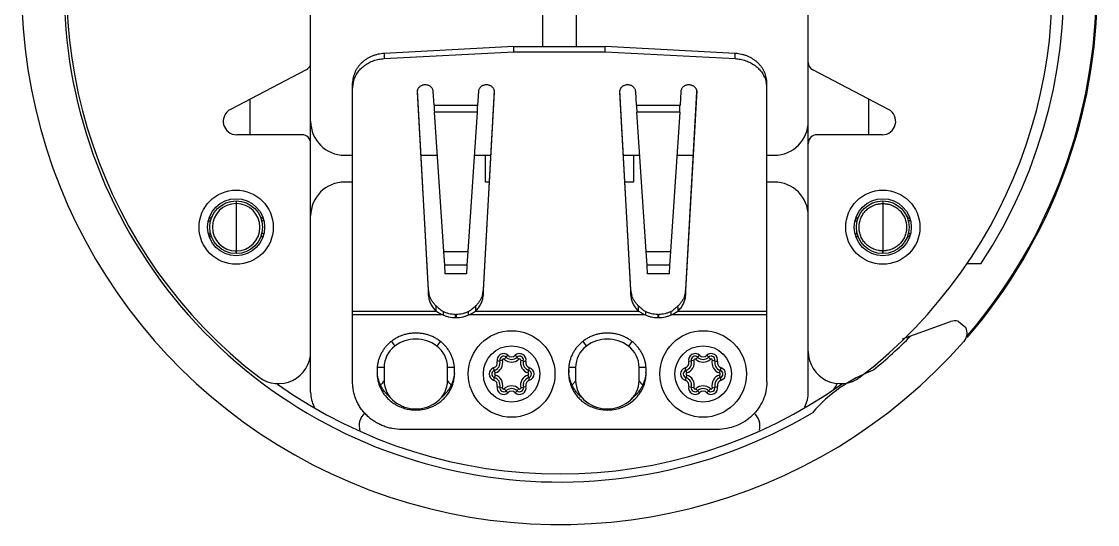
# Model space of a CAD drawing. Header units: inches. Extents: x 0 to 22, y 0 to 17.
# Drawn here: x 14.372 to 16.372, y 4.814 to 5.75 of the extents above; entities that cross this region are included whole.
import ezdxf

# ---------------------------------------------------------------- set-up
doc = ezdxf.new("R2010")
doc.units = ezdxf.units.IN
doc.header["$LTSCALE"] = 1.21
doc.header["$MEASUREMENT"] = 0
doc.layers.get('0').update_dxf_attribs({"linetype": 'CONTINUOUS'})

msp = doc.modelspace()

# ---------------------------------------------------------------- linework, layer by layer
at = {"color": 7}
for p, q in [((14.9091, 5.0606), (14.9091, 5.8762)), ((15.8341, 5.0606), (15.8341, 5.8762)), ((15.3404, 5.7031), (15.3404, 5.783)), ((15.4029, 5.783), (15.4029, 5.7031)), ((15.2866, 5.7031), (15.0459, 5.6904)), ((15.2866, 5.7031), (15.4567, 5.7031)), ((15.2866, 5.6936), (15.2866, 5.7031)), ((15.6984, 5.6904), (15.4567, 5.7031)), ((15.4567, 5.6936), (15.4567, 5.7031)), ((15.0459, 5.6809), (15.2866, 5.6936)), ((15.2866, 5.6936), (15.4567, 5.6936)), ((15.4567, 5.6936), (15.6984, 5.6809)), ((14.9006, 5.6597), (14.7601, 5.5864)), ((15.9832, 5.5864), (15.8427, 5.6597)), ((14.9871, 5.0785), (14.9871, 5.6355)), ((15.1281, 5.2495), (15.1074, 5.6215)), ((15.2505, 5.6215), (15.2299, 5.2495)), ((15.5043, 5.2495), (15.4836, 5.6215)), ((15.6268, 5.6215), (15.6061, 5.2495)), ((15.7571, 5.0794), (15.7571, 5.6355)), ((14.7966, 5.5392), (14.7966, 5.6055)), ((15.107, 5.6188), (15.1071, 5.6182)), ((15.1071, 5.6182), (15.1281, 5.24)), ((15.1384, 5.5942), (15.137, 5.6195)), ((15.2209, 5.6195), (15.2195, 5.5942)), ((15.2299, 5.24), (15.2509, 5.6182)), ((15.2509, 5.6182), (15.2509, 5.6188)), ((15.4833, 5.6188), (15.4833, 5.6182)), ((15.4833, 5.6182), (15.5043, 5.24)), ((15.5147, 5.5942), (15.5133, 5.6195)), ((15.5972, 5.6195), (15.5958, 5.5942)), ((15.6061, 5.24), (15.6271, 5.6182)), ((15.6271, 5.6182), (15.6271, 5.6188)), ((15.9466, 5.5392), (15.9466, 5.6055)), ((15.1565, 5.3218), (15.1391, 5.5815)), ((15.2189, 5.5815), (15.2014, 5.3218)), ((15.5328, 5.3218), (15.5153, 5.5815)), ((15.5951, 5.5815), (15.5777, 5.3218)), ((14.8931, 5.5392), (14.7716, 5.5392)), ((15.9716, 5.5392), (15.8501, 5.5392)), ((14.9721, 5.5012), (14.9871, 5.5012)), ((15.1141, 5.5012), (15.1445, 5.5012)), ((15.2135, 5.5012), (15.2438, 5.5012)), ((15.2341, 5.4512), (15.2341, 5.5012)), ((15.4903, 5.5012), (15.5207, 5.5012)), ((15.5091, 5.5012), (15.5091, 5.4512)), ((15.5897, 5.5012), (15.6201, 5.5012)), ((15.7571, 5.5012), (15.7711, 5.5012)), ((14.9871, 5.4512), (14.9721, 5.4512)), ((15.2411, 5.4512), (15.2341, 5.4512)), ((15.5091, 5.4512), (15.4931, 5.4512)), ((15.7711, 5.4512), (15.7571, 5.4512)), ((14.7706, 5.4162), (14.7706, 5.3182)), ((15.9726, 5.4162), (15.9726, 5.3182)), ((15.1582, 5.2967), (15.1565, 5.3218)), ((15.2014, 5.3218), (15.1997, 5.2967)), ((15.5344, 5.2967), (15.5328, 5.3218)), ((15.5777, 5.3218), (15.576, 5.2967)), ((15.159, 5.2808), (15.1582, 5.2967)), ((15.199, 5.2808), (15.159, 5.2808)), ((15.1997, 5.2967), (15.199, 5.2808)), ((15.5352, 5.2808), (15.5344, 5.2967)), ((15.5752, 5.2808), (15.5352, 5.2808)), ((15.576, 5.2967), (15.5752, 5.2808)), ((16.155, 5.2992), (16.1282, 5.2992)), ((15.1424, 5.2113), (15.1424, 5.2208)), ((15.2156, 5.2208), (15.2156, 5.2113)), ((15.5186, 5.2113), (15.5186, 5.2208)), ((15.5918, 5.2208), (15.5918, 5.2113)), ((15.1551, 5.2102), (15.1551, 5.2043)), ((15.178, 5.2049), (15.1799, 5.2049)), ((15.2028, 5.2043), (15.2028, 5.2102)), ((15.5314, 5.2102), (15.5314, 5.2043)), ((15.5543, 5.2049), (15.5562, 5.2049)), ((15.5791, 5.2043), (15.5791, 5.2102)), ((15.178, 5.199), (15.1799, 5.199)), ((15.5543, 5.199), (15.5562, 5.199)), ((16.0092, 5.1593), (16.0984, 5.1917)), ((16.1131, 5.1921), (16.1267, 5.1807)), ((15.0326, 5.1018), (15.0326, 5.0959)), ((15.0456, 5.1062), (15.0456, 5.0822)), ((15.1636, 5.0822), (15.1636, 5.1062)), ((15.1766, 5.0959), (15.1766, 5.1018)), ((15.3886, 5.1018), (15.3886, 5.0959)), ((15.4016, 5.1062), (15.4016, 5.0822)), ((15.5196, 5.0822), (15.5196, 5.1062)), ((15.5326, 5.0959), (15.5326, 5.1018)), ((15.6646, 4.9911), (15.0787, 4.9911))]:
    msp.add_line(p, q, dxfattribs=at)
at = {"color": 8}
for p, q in [((15.0459, 5.6904), (15.0459, 5.6809)), ((15.6984, 5.6809), (15.6984, 5.6904)), ((15.1384, 5.5942), (15.2195, 5.5942)), ((15.2189, 5.5815), (15.1391, 5.5815)), ((15.5147, 5.5942), (15.5958, 5.5942)), ((15.5951, 5.5815), (15.5153, 5.5815)), ((14.7706, 5.4112), (14.7704, 5.4112)), ((14.7709, 5.4112), (14.7706, 5.4112)), ((15.9726, 5.4112), (15.9724, 5.4112)), ((15.9729, 5.4112), (15.9726, 5.4112)), ((14.7214, 5.3842), (14.72, 5.3821)), ((14.8213, 5.3821), (14.8199, 5.3842)), ((15.9234, 5.3842), (15.922, 5.3821)), ((16.0233, 5.3821), (16.0219, 5.3842)), ((14.72, 5.3523), (14.7214, 5.3502)), ((14.8199, 5.3502), (14.8213, 5.3523)), ((15.922, 5.3523), (15.9234, 5.3502)), ((16.0219, 5.3502), (16.0233, 5.3523)), ((14.7704, 5.3232), (14.7706, 5.3232)), ((14.7706, 5.3232), (14.7709, 5.3232)), ((15.1565, 5.3218), (15.2014, 5.3218)), ((15.5328, 5.3218), (15.5777, 5.3218)), ((15.9724, 5.3232), (15.9726, 5.3232)), ((15.9726, 5.3232), (15.9729, 5.3232)), ((15.1997, 5.2967), (15.1582, 5.2967)), ((15.576, 5.2967), (15.5344, 5.2967)), ((15.1281, 5.24), (15.1281, 5.2495)), ((15.2299, 5.2495), (15.2299, 5.24)), ((15.5043, 5.24), (15.5043, 5.2495)), ((15.6061, 5.2495), (15.6061, 5.24)), ((14.9871, 5.2113), (15.1424, 5.2113)), ((15.1551, 5.2043), (14.9871, 5.2043)), ((15.178, 5.2049), (15.178, 5.199)), ((15.1799, 5.199), (15.1799, 5.2049)), ((15.5314, 5.2043), (15.2028, 5.2043)), ((15.2156, 5.2113), (15.5186, 5.2113)), ((15.5543, 5.2049), (15.5543, 5.199)), ((15.5562, 5.199), (15.5562, 5.2049)), ((15.7571, 5.2043), (15.5791, 5.2043)), ((15.5918, 5.2113), (15.7571, 5.2113)), ((15.0593, 5.1547), (15.0656, 5.1462)), ((15.15, 5.1547), (15.1436, 5.1462)), ((15.4153, 5.1547), (15.4216, 5.1462)), ((15.506, 5.1547), (15.4996, 5.1462)), ((15.269, 5.1217), (15.2758, 5.129)), ((15.2963, 5.1217), (15.2895, 5.129)), ((15.625, 5.1217), (15.6318, 5.129)), ((15.6523, 5.1217), (15.6455, 5.129)), ((15.0456, 5.1062), (15.0326, 5.1062)), ((15.1766, 5.1062), (15.1636, 5.1062)), ((15.2522, 5.0961), (15.2492, 5.1057)), ((15.2657, 5.1198), (15.256, 5.1175)), ((15.2996, 5.1198), (15.3093, 5.1175)), ((15.3131, 5.0961), (15.3161, 5.1057)), ((15.4016, 5.1062), (15.3886, 5.1062)), ((15.5326, 5.1062), (15.5196, 5.1062)), ((15.6082, 5.0961), (15.6052, 5.1057)), ((15.6217, 5.1198), (15.612, 5.1175)), ((15.6556, 5.1198), (15.6653, 5.1175)), ((15.6691, 5.0961), (15.6721, 5.1057)), ((15.2522, 5.0923), (15.2492, 5.0828)), ((15.3161, 5.0828), (15.3131, 5.0923)), ((15.6082, 5.0923), (15.6052, 5.0828)), ((15.6721, 5.0828), (15.6691, 5.0923)), ((15.256, 5.0709), (15.2657, 5.0687)), ((15.269, 5.0668), (15.2758, 5.0594)), ((15.2895, 5.0594), (15.2963, 5.0668)), ((15.2996, 5.0687), (15.3093, 5.0709)), ((15.612, 5.0709), (15.6217, 5.0687)), ((15.625, 5.0668), (15.6318, 5.0594)), ((15.6455, 5.0594), (15.6523, 5.0668)), ((15.6556, 5.0687), (15.6653, 5.0709))]:
    msp.add_line(p, q, dxfattribs=at)
at = {"color": 7}
for points in [[(14.7259, 5.3872), (14.7254, 5.3862), (14.7245, 5.3854), (14.7235, 5.3847), (14.7222, 5.3843), (14.7214, 5.3842)], [(14.8199, 5.3842), (14.8193, 5.3843), (14.8182, 5.3845), (14.8172, 5.385), (14.8164, 5.3857), (14.8158, 5.3864), (14.8154, 5.3872)], [(15.9279, 5.3872), (15.9274, 5.3863), (15.9266, 5.3854), (15.9255, 5.3847), (15.9242, 5.3843), (15.9234, 5.3842)], [(16.0219, 5.3842), (16.0209, 5.3843), (16.0194, 5.3849), (16.0182, 5.386), (16.0174, 5.3872)], [(14.7214, 5.3502), (14.722, 5.3502), (14.7231, 5.3499), (14.7241, 5.3494), (14.7249, 5.3488), (14.7255, 5.348), (14.7259, 5.3473)], [(14.8154, 5.3473), (14.8159, 5.3482), (14.8168, 5.3491), (14.8178, 5.3497), (14.8191, 5.3501), (14.8199, 5.3502)], [(15.9234, 5.3502), (15.9243, 5.3501), (15.9259, 5.3495), (15.9271, 5.3485), (15.9279, 5.3473)], [(16.0174, 5.3473), (16.0179, 5.3482), (16.0187, 5.349), (16.0198, 5.3497), (16.0211, 5.3501), (16.0219, 5.3502)]]:
    msp.add_lwpolyline(points, dxfattribs=at)
for centre, radius in [((14.7706, 5.3672), 0.069), ((14.7706, 5.3672), 0.053), ((15.9726, 5.3672), 0.069), ((15.9726, 5.3672), 0.053), ((14.7706, 5.3672), 0.049), ((15.9726, 5.3672), 0.049), ((15.2826, 5.0942), 0.0805), ((15.6386, 5.0942), 0.0805)]:
    msp.add_circle(centre, radius, dxfattribs=at)
at = {"color": 8}
for centre in [(15.2826, 5.0942), (15.6386, 5.0942)]:
    msp.add_circle(centre, 0.0525, dxfattribs=at)
at = {"color": 7}
for centre, radius, start, end in [((15.3716, 5.8142), 1, 41.2448, 318.7552), ((15.3716, 5.8142), 0.921, 59.3128, 300.6872), ((15.3716, 5.8142), 0.916, 97.6991, 232.3818), ((15.3716, 5.8142), 0.916, 307.6182, 82.3009), ((15.3716, 5.8142), 0.9375, 326.6787, 42.7802), ((15.3716, 5.8142), 1, 319.2805, 360), ((15.3716, 5.8142), 0.998, 319.5225, 360), ((14.8931, 5.6739), 0.016, 297.5718, 360), ((15.8501, 5.6739), 0.016, 180, 242.4282), ((15.0358, 5.626), 0.0487, 168.8533, 179.9765), ((15.0363, 5.6259), 0.0491, 165.9533, 168.8703), ((15.708, 5.6259), 0.0491, 11.13, 14.0463), ((15.7085, 5.626), 0.0487, 0.0235, 11.1467), ((14.7716, 5.5642), 0.025, 117.5718, 270), ((16.4328, 5.6517), 1.2957, 182.5416, 183.1037), ((13.7961, 5.658), 1.4249, 356.9218, 357.4329), ((16.8091, 5.6517), 1.2957, 182.5416, 183.1037), ((14.1723, 5.658), 1.4249, 356.9218, 357.4329), ((15.9716, 5.5642), 0.025, 270, 62.4282), ((14.9721, 5.5642), 0.063, 180, 270), ((15.7711, 5.5642), 0.063, 270, 360), ((14.8931, 5.5232), 0.016, 0, 90), ((15.8501, 5.5232), 0.016, 90, 180), ((14.9721, 5.3882), 0.063, 90, 180), ((15.7711, 5.3882), 0.063, 0, 90), ((14.7704, 5.3672), 0.044, 90.0068, 269.9939), ((14.7709, 5.3672), 0.044, 270.0061, 89.9939), ((14.7216, 5.3672), 0.017, 90.8238, 93.8997), ((14.8196, 5.3672), 0.017, 86.1002, 89.1762), ((15.9236, 5.3672), 0.017, 90.8238, 93.8998), ((16.0216, 5.3672), 0.017, 86.1003, 89.1762), ((14.7216, 5.3672), 0.017, 266.1002, 269.1762), ((14.8196, 5.3672), 0.017, 270.8238, 273.8997), ((15.9236, 5.3672), 0.017, 266.1003, 269.1762), ((16.0216, 5.3672), 0.017, 270.8238, 273.8998), ((15.1672, 5.2517), 0.0392, 183.2134, 196.4521), ((15.1907, 5.2517), 0.0392, 343.5479, 356.7866), ((15.5434, 5.2517), 0.0392, 183.2134, 196.4521), ((15.567, 5.2517), 0.0392, 343.5479, 356.7866), ((15.181, 5.2587), 0.0587, 291.871, 306.1394), ((15.5572, 5.2587), 0.0587, 291.871, 306.1394), ((16.1063, 5.1701), 0.023, 72.6636, 110), ((16.1063, 5.1701), 0.023, 318.7552, 27.3364), ((15.3716, 5.8142), 0.921, 309.3128, 315.1746), ((15.0956, 5.1062), 0.05, 126.8699, 180), ((15.1046, 5.0942), 0.065, 53.1301, 126.8699), ((15.1136, 5.1062), 0.05, 0, 53.1301), ((15.4516, 5.1062), 0.05, 126.8699, 180), ((15.4606, 5.0942), 0.065, 53.1301, 126.8699), ((15.4696, 5.1062), 0.05, 0, 53.1301), ((14.8491, 5.1362), 0.06, 232.3818, 360), ((15.2676, 5.1202), 0.007, 47.0141, 193.1366), ((15.2826, 5.1363), 0.015, 227.0141, 312.9859), ((15.2976, 5.1202), 0.007, 346.8634, 132.9859), ((15.6236, 5.1202), 0.007, 47.0141, 193.1366), ((15.6386, 5.1363), 0.015, 227.0141, 312.9859), ((15.6536, 5.1202), 0.007, 346.8634, 132.9859), ((15.8941, 5.1362), 0.06, 180, 307.6182), ((15.0978, 5.1016), 0.0651, 179.7924, 180), ((15.0983, 5.1019), 0.0656, 180.2148, 185.1882), ((15.1111, 5.1019), 0.0655, 354.8071, 359.7897), ((15.1115, 5.1016), 0.0651, 0, 0.2076), ((15.2528, 5.0942), 0.007, 107.3414, 252.6586), ((15.2462, 5.1152), 0.015, 287.3414, 13.1366), ((15.3191, 5.1152), 0.015, 166.8634, 252.6586), ((15.3125, 5.0942), 0.007, 287.3414, 72.6586), ((15.4538, 5.1016), 0.0651, 179.7924, 180), ((15.4543, 5.1019), 0.0656, 180.2148, 185.1882), ((15.4671, 5.1019), 0.0655, 354.8071, 359.7897), ((15.4675, 5.1016), 0.0651, 0, 0.2076), ((15.6088, 5.0942), 0.007, 107.3414, 252.6586), ((15.6022, 5.1152), 0.015, 287.3414, 13.1366), ((15.6751, 5.1152), 0.015, 166.8634, 252.6586), ((15.6685, 5.0942), 0.007, 287.3414, 72.6586), ((16.0599, 4.8312), 0.29, 111.1826, 138.8174), ((15.0956, 5.0822), 0.05, 180, 233.1301), ((15.1136, 5.0822), 0.05, 306.8699, 360), ((15.2462, 5.0732), 0.015, 346.8634, 72.6586), ((15.3191, 5.0732), 0.015, 107.3414, 193.1366), ((15.4516, 5.0822), 0.05, 180, 233.1301), ((15.4696, 5.0822), 0.05, 306.8699, 360), ((15.6022, 5.0732), 0.015, 346.8634, 72.6586), ((15.6751, 5.0732), 0.015, 107.3414, 193.1366), ((15.3716, 5.8142), 0.906, 234.6626, 305.49), ((14.9721, 5.0606), 0.063, 180, 206.3869), ((15.2676, 5.0682), 0.007, 166.8634, 312.9859), ((15.2826, 5.0521), 0.015, 47.0141, 132.9859), ((15.2976, 5.0682), 0.007, 227.0141, 13.1366), ((15.6236, 5.0682), 0.007, 166.8634, 312.9859), ((15.6386, 5.0521), 0.015, 47.0141, 132.9859), ((15.6536, 5.0682), 0.007, 227.0141, 13.1366), ((15.7711, 5.0606), 0.063, 333.8657, 360), ((15.5466, 5.2842), 0.4, 326.8217, 328.7623), ((15.1046, 5.0942), 0.065, 233.1301, 306.8699), ((15.4606, 5.0942), 0.065, 233.1301, 306.8699), ((15.0303, 4.998), 0.0312, 131.0537, 198.9869), ((15.1036, 5.0999), 0.0725, 236.5453, 241.1343), ((15.1044, 5.1014), 0.0742, 241.1898, 257.8251), ((15.1046, 5.1024), 0.0752, 257.8076, 270.0007), ((15.1047, 5.1024), 0.0752, 269.9812, 282.2059), ((15.1049, 5.1013), 0.0741, 282.1745, 298.6651), ((15.1056, 5.0999), 0.0726, 298.7075, 303.4449), ((15.4596, 5.0999), 0.0725, 236.5453, 241.1343), ((15.4604, 5.1014), 0.0742, 241.1898, 257.8251), ((15.4606, 5.1024), 0.0752, 257.8076, 270.0007), ((15.4607, 5.1024), 0.0752, 269.9812, 282.2059), ((15.4609, 5.1013), 0.0741, 282.1745, 298.6651), ((15.4616, 5.0999), 0.0726, 298.7075, 303.4449), ((15.713, 4.998), 0.0312, 344.7454, 48.316)]:
    msp.add_arc(centre, radius, start, end, dxfattribs=at)
at = {"color": 8}
for centre, radius, start, end in [((15.2676, 5.1202), 0.012, 47.0141, 193.1366), ((15.2676, 5.1202), 0.002, 47.0141, 193.1366), ((15.2826, 5.1363), 0.02, 227.0141, 312.9859), ((15.2826, 5.1363), 0.01, 227.0141, 312.9859), ((15.2976, 5.1202), 0.012, 346.8634, 132.9859), ((15.2976, 5.1202), 0.002, 346.8634, 132.9859), ((15.6236, 5.1202), 0.012, 47.0141, 193.1366), ((15.6236, 5.1202), 0.002, 47.0141, 193.1366), ((15.6386, 5.1363), 0.02, 227.0141, 312.9859), ((15.6386, 5.1363), 0.01, 227.0141, 312.9859), ((15.6536, 5.1202), 0.012, 346.8634, 132.9859), ((15.6536, 5.1202), 0.002, 346.8634, 132.9859), ((15.2528, 5.0942), 0.012, 107.3414, 252.6586), ((15.2462, 5.1152), 0.01, 287.3414, 13.1366), ((15.2462, 5.1152), 0.02, 287.3414, 13.1366), ((15.3191, 5.1152), 0.02, 166.8634, 252.6586), ((15.3191, 5.1152), 0.01, 166.8634, 252.6586), ((15.3125, 5.0942), 0.012, 287.3414, 72.6586), ((15.6088, 5.0942), 0.012, 107.3414, 252.6586), ((15.6022, 5.1152), 0.01, 287.3414, 13.1366), ((15.6022, 5.1152), 0.02, 287.3414, 13.1366), ((15.6751, 5.1152), 0.02, 166.8634, 252.6586), ((15.6751, 5.1152), 0.01, 166.8634, 252.6586), ((15.6685, 5.0942), 0.012, 287.3414, 72.6586), ((15.2462, 5.0732), 0.01, 346.8634, 72.6586), ((15.2528, 5.0942), 0.002, 107.3414, 252.6586), ((15.2462, 5.0732), 0.02, 346.8634, 72.6586), ((15.3191, 5.0732), 0.02, 107.3414, 193.1366), ((15.3191, 5.0732), 0.01, 107.3414, 193.1366), ((15.3125, 5.0942), 0.002, 287.3414, 72.6586), ((15.6022, 5.0732), 0.01, 346.8634, 72.6586), ((15.6088, 5.0942), 0.002, 107.3414, 252.6586), ((15.6022, 5.0732), 0.02, 346.8634, 72.6586), ((15.6751, 5.0732), 0.02, 107.3414, 193.1366), ((15.6751, 5.0732), 0.01, 107.3414, 193.1366), ((15.6685, 5.0942), 0.002, 287.3414, 72.6586), ((15.2676, 5.0682), 0.012, 166.8634, 312.9859), ((15.2676, 5.0682), 0.002, 166.8634, 312.9859), ((15.2826, 5.0521), 0.02, 47.0141, 132.9859), ((15.2826, 5.0521), 0.01, 47.0141, 132.9859), ((15.2976, 5.0682), 0.012, 227.0141, 13.1366), ((15.2976, 5.0682), 0.002, 227.0141, 13.1366), ((15.6236, 5.0682), 0.012, 166.8634, 312.9859), ((15.6236, 5.0682), 0.002, 166.8634, 312.9859), ((15.6386, 5.0521), 0.02, 47.0141, 132.9859), ((15.6386, 5.0521), 0.01, 47.0141, 132.9859), ((15.6536, 5.0682), 0.012, 227.0141, 13.1366), ((15.6536, 5.0682), 0.002, 227.0141, 13.1366)]:
    msp.add_arc(centre, radius, start, end, dxfattribs=at)
at = {"color": 7}
for points, knots in [([(15.0459, 5.6904), (15.0439, 5.6903), (15.04, 5.69), (15.0343, 5.6889), (15.0286, 5.6874), (15.0231, 5.6854), (15.0179, 5.683), (15.013, 5.6802), (15.0084, 5.6769), (15.0041, 5.6733), (15.0003, 5.6694), (14.9969, 5.6651), (14.9939, 5.6606), (14.9915, 5.6559), (14.9896, 5.6509), (14.9882, 5.6459), (14.9873, 5.6407), (14.9871, 5.6373), (14.9871, 5.6355)], [0, 0, 0, 0, 0.066452, 0.132775, 0.198744, 0.264228, 0.329153, 0.393449, 0.457047, 0.519903, 0.582006, 0.64337, 0.704033, 0.764055, 0.82354, 0.882624, 0.941426, 1, 1, 1, 1]), ([(14.9886, 5.6379), (14.989, 5.6393), (14.9898, 5.6422), (14.9915, 5.6464), (14.9936, 5.6505), (14.996, 5.6544), (14.9988, 5.6581), (15.0029, 5.6628), (15.0077, 5.667), (15.013, 5.6707), (15.0172, 5.6731), (15.0216, 5.6753), (15.0263, 5.6771), (15.031, 5.6786), (15.0359, 5.6797), (15.0409, 5.6805), (15.0442, 5.6808), (15.0459, 5.6809)], [0, 0, 0, 0, 0.058574, 0.117507, 0.176897, 0.236822, 0.29733, 0.358453, 0.482506, 0.545528, 0.609142, 0.673297, 0.737943, 0.803029, 0.868492, 0.934206, 1, 1, 1, 1]), ([(15.7571, 5.6355), (15.7571, 5.6372), (15.757, 5.6407), (15.7561, 5.6458), (15.7547, 5.6509), (15.7528, 5.6558), (15.7504, 5.6606), (15.7474, 5.6651), (15.744, 5.6693), (15.7402, 5.6733), (15.7359, 5.6769), (15.7313, 5.6801), (15.7264, 5.683), (15.7212, 5.6854), (15.7157, 5.6874), (15.71, 5.6889), (15.7043, 5.6899), (15.7004, 5.6903), (15.6984, 5.6904)], [0, 0, 0, 0, 0.058574, 0.117376, 0.17646, 0.235945, 0.295967, 0.35663, 0.417994, 0.480097, 0.542953, 0.606551, 0.670847, 0.735772, 0.801256, 0.867225, 0.933548, 1, 1, 1, 1]), ([(15.6984, 5.6809), (15.7001, 5.6808), (15.7034, 5.6805), (15.7084, 5.6797), (15.7133, 5.6785), (15.718, 5.677), (15.7226, 5.6752), (15.7271, 5.6731), (15.7313, 5.6706), (15.7366, 5.667), (15.7413, 5.6627), (15.7455, 5.658), (15.7483, 5.6543), (15.7507, 5.6504), (15.7528, 5.6463), (15.7545, 5.6421), (15.7553, 5.6393), (15.7557, 5.6378)], [0, 0, 0, 0, 0.065794, 0.131508, 0.196971, 0.262057, 0.326703, 0.390858, 0.454472, 0.517494, 0.641547, 0.70267, 0.763178, 0.823103, 0.882493, 0.941426, 1, 1, 1, 1]), ([(15.1091, 5.6255), (15.1087, 5.625), (15.1082, 5.624), (15.1075, 5.6223), (15.1071, 5.6206), (15.107, 5.6194), (15.107, 5.6188)], [0, 0, 0, 0, 0.253825, 0.504472, 0.752977, 1, 1, 1, 1]), ([(15.137, 5.6195), (15.137, 5.6202), (15.1368, 5.6216), (15.1361, 5.6236), (15.135, 5.6256), (15.1339, 5.627), (15.1328, 5.628), (15.1316, 5.629), (15.13, 5.6301), (15.1279, 5.6311), (15.1256, 5.6317), (15.1232, 5.6321), (15.1208, 5.6321), (15.1184, 5.6317), (15.1162, 5.631), (15.114, 5.6301), (15.1121, 5.6288), (15.1104, 5.6273), (15.1095, 5.6261), (15.1091, 5.6255)], [0, 0, 0, 0, 0.057838, 0.116323, 0.175641, 0.236071, 0.266783, 0.297811, 0.360733, 0.424754, 0.48964, 0.555073, 0.620693, 0.686118, 0.750993, 0.814998, 0.877904, 0.939576, 1, 1, 1, 1]), ([(15.2489, 5.6254), (15.2485, 5.6261), (15.2476, 5.6272), (15.2459, 5.6288), (15.244, 5.63), (15.2418, 5.631), (15.2395, 5.6317), (15.2372, 5.632), (15.2347, 5.6321), (15.2324, 5.6317), (15.2301, 5.6311), (15.2279, 5.6301), (15.2263, 5.629), (15.2251, 5.6281), (15.2241, 5.627), (15.2229, 5.6256), (15.2219, 5.6236), (15.2212, 5.6216), (15.221, 5.6202), (15.2209, 5.6195)], [0, 0, 0, 0, 0.060394, 0.122036, 0.184917, 0.248905, 0.313771, 0.379194, 0.444817, 0.510259, 0.575157, 0.639194, 0.702133, 0.73317, 0.76389, 0.824335, 0.883664, 0.942158, 1, 1, 1, 1]), ([(15.2509, 5.6188), (15.2509, 5.6194), (15.2508, 5.6206), (15.2504, 5.6223), (15.2498, 5.6239), (15.2492, 5.6249), (15.2489, 5.6254)], [0, 0, 0, 0, 0.247071, 0.495601, 0.746234, 1, 1, 1, 1]), ([(15.4853, 5.6255), (15.485, 5.625), (15.4844, 5.624), (15.4838, 5.6223), (15.4834, 5.6206), (15.4833, 5.6194), (15.4833, 5.6188)], [0, 0, 0, 0, 0.253825, 0.504472, 0.752977, 1, 1, 1, 1]), ([(15.5133, 5.6195), (15.5132, 5.6202), (15.513, 5.6216), (15.5123, 5.6236), (15.5113, 5.6256), (15.5101, 5.627), (15.5091, 5.628), (15.5079, 5.629), (15.5063, 5.6301), (15.5041, 5.6311), (15.5018, 5.6317), (15.4995, 5.6321), (15.4971, 5.6321), (15.4947, 5.6317), (15.4924, 5.631), (15.4903, 5.6301), (15.4883, 5.6288), (15.4867, 5.6273), (15.4857, 5.6261), (15.4853, 5.6255)], [0, 0, 0, 0, 0.057838, 0.116323, 0.175641, 0.236071, 0.266783, 0.297811, 0.360733, 0.424754, 0.48964, 0.555073, 0.620693, 0.686118, 0.750993, 0.814998, 0.877904, 0.939576, 1, 1, 1, 1]), ([(15.6251, 5.6254), (15.6247, 5.6261), (15.6238, 5.6272), (15.6221, 5.6288), (15.6202, 5.63), (15.6181, 5.631), (15.6158, 5.6317), (15.6134, 5.632), (15.611, 5.6321), (15.6086, 5.6317), (15.6063, 5.6311), (15.6042, 5.6301), (15.6026, 5.629), (15.6014, 5.6281), (15.6003, 5.627), (15.5992, 5.6256), (15.5981, 5.6236), (15.5974, 5.6216), (15.5972, 5.6202), (15.5972, 5.6195)], [0, 0, 0, 0, 0.060394, 0.122036, 0.184917, 0.248905, 0.313771, 0.379194, 0.444817, 0.510259, 0.575157, 0.639194, 0.702133, 0.73317, 0.76389, 0.824335, 0.883664, 0.942158, 1, 1, 1, 1]), ([(15.6271, 5.6188), (15.6271, 5.6194), (15.6271, 5.6206), (15.6267, 5.6223), (15.626, 5.6239), (15.6255, 5.6249), (15.6251, 5.6254)], [0, 0, 0, 0, 0.247071, 0.495601, 0.746234, 1, 1, 1, 1]), ([(14.7706, 5.4162), (14.7706, 5.4162), (14.7706, 5.4162), (14.7706, 5.4162), (14.7706, 5.4162), (14.7706, 5.4162), (14.7706, 5.4161), (14.7706, 5.4161), (14.7706, 5.416), (14.7706, 5.4159), (14.7705, 5.4158), (14.7705, 5.4156), (14.7705, 5.4154), (14.7705, 5.4151), (14.7705, 5.4147), (14.7704, 5.4144), (14.7704, 5.4138), (14.7704, 5.4131), (14.7704, 5.4122), (14.7704, 5.4115), (14.7704, 5.4112)], [0, 0, 0, 0, 0.002818, 0.004788, 0.007244, 0.013743, 0.022459, 0.033431, 0.046668, 0.062166, 0.079897, 0.12187, 0.172207, 0.230493, 0.296156, 0.368536, 0.446967, 0.619015, 0.805974, 1, 1, 1, 1]), ([(14.7706, 5.4162), (14.7707, 5.4162), (14.7707, 5.4162), (14.7707, 5.4162), (14.7707, 5.4162), (14.7707, 5.4162), (14.7707, 5.4161), (14.7707, 5.4161), (14.7707, 5.416), (14.7707, 5.4159), (14.7708, 5.4158), (14.7708, 5.4156), (14.7708, 5.4154), (14.7708, 5.4151), (14.7708, 5.4147), (14.7709, 5.4144), (14.7709, 5.4138), (14.7709, 5.4131), (14.7709, 5.4122), (14.7709, 5.4115), (14.7709, 5.4112)], [0, 0, 0, 0, 0.002818, 0.004789, 0.007245, 0.013745, 0.022464, 0.033439, 0.04668, 0.062183, 0.079919, 0.121904, 0.172255, 0.230554, 0.296229, 0.36862, 0.447059, 0.619108, 0.806039, 1, 1, 1, 1]), ([(15.9726, 5.4162), (15.9726, 5.4162), (15.9726, 5.4162), (15.9726, 5.4162), (15.9726, 5.4162), (15.9726, 5.4162), (15.9726, 5.4161), (15.9726, 5.4161), (15.9726, 5.416), (15.9726, 5.4159), (15.9725, 5.4158), (15.9725, 5.4156), (15.9725, 5.4154), (15.9725, 5.4151), (15.9725, 5.4147), (15.9724, 5.4144), (15.9724, 5.4138), (15.9724, 5.4131), (15.9724, 5.4122), (15.9724, 5.4115), (15.9724, 5.4112)], [0, 0, 0, 0, 0.002818, 0.004788, 0.007244, 0.013743, 0.022459, 0.033431, 0.046668, 0.062166, 0.079897, 0.12187, 0.172207, 0.230493, 0.296156, 0.368536, 0.446967, 0.619015, 0.805974, 1, 1, 1, 1]), ([(15.9726, 5.4162), (15.9727, 5.4162), (15.9727, 5.4162), (15.9727, 5.4162), (15.9727, 5.4162), (15.9727, 5.4162), (15.9727, 5.4161), (15.9727, 5.4161), (15.9727, 5.416), (15.9727, 5.4159), (15.9728, 5.4158), (15.9728, 5.4156), (15.9728, 5.4154), (15.9728, 5.4151), (15.9728, 5.4147), (15.9729, 5.4144), (15.9729, 5.4138), (15.9729, 5.4131), (15.9729, 5.4122), (15.9729, 5.4115), (15.9729, 5.4112)], [0, 0, 0, 0, 0.002818, 0.004789, 0.007245, 0.013746, 0.022465, 0.03344, 0.046682, 0.062185, 0.079921, 0.121907, 0.172257, 0.230557, 0.296232, 0.368623, 0.447061, 0.61911, 0.80604, 1, 1, 1, 1]), ([(14.7706, 5.3182), (14.7706, 5.3182), (14.7706, 5.3182), (14.7706, 5.3182), (14.7706, 5.3182), (14.7706, 5.3183), (14.7706, 5.3183), (14.7706, 5.3184), (14.7706, 5.3184), (14.7706, 5.3185), (14.7705, 5.3186), (14.7705, 5.3188), (14.7705, 5.3191), (14.7705, 5.3194), (14.7705, 5.3197), (14.7704, 5.3201), (14.7704, 5.3206), (14.7704, 5.3213), (14.7704, 5.3223), (14.7704, 5.3229), (14.7704, 5.3232)], [0, 0, 0, 0, 0.002818, 0.004789, 0.007245, 0.013745, 0.022464, 0.033439, 0.04668, 0.062183, 0.079919, 0.121904, 0.172255, 0.230554, 0.296229, 0.36862, 0.447059, 0.619108, 0.806039, 1, 1, 1, 1]), ([(14.7706, 5.3182), (14.7707, 5.3182), (14.7707, 5.3182), (14.7707, 5.3182), (14.7707, 5.3183), (14.7707, 5.3183), (14.7707, 5.3183), (14.7707, 5.3184), (14.7707, 5.3184), (14.7707, 5.3185), (14.7708, 5.3186), (14.7708, 5.3188), (14.7708, 5.3191), (14.7708, 5.3194), (14.7708, 5.3197), (14.7709, 5.3201), (14.7709, 5.3206), (14.7709, 5.3213), (14.7709, 5.3223), (14.7709, 5.3229), (14.7709, 5.3232)], [0, 0, 0, 0, 0.002818, 0.004788, 0.007244, 0.013743, 0.022459, 0.033431, 0.046668, 0.062166, 0.079897, 0.12187, 0.172207, 0.230493, 0.296156, 0.368536, 0.446967, 0.619015, 0.805974, 1, 1, 1, 1]), ([(15.9726, 5.3182), (15.9726, 5.3182), (15.9726, 5.3182), (15.9726, 5.3182), (15.9726, 5.3182), (15.9726, 5.3183), (15.9726, 5.3183), (15.9726, 5.3184), (15.9726, 5.3184), (15.9726, 5.3185), (15.9725, 5.3186), (15.9725, 5.3188), (15.9725, 5.3191), (15.9725, 5.3194), (15.9725, 5.3197), (15.9724, 5.3201), (15.9724, 5.3206), (15.9724, 5.3213), (15.9724, 5.3223), (15.9724, 5.3229), (15.9724, 5.3232)], [0, 0, 0, 0, 0.002818, 0.004789, 0.007245, 0.013746, 0.022465, 0.03344, 0.046682, 0.062185, 0.079921, 0.121907, 0.172258, 0.230557, 0.296232, 0.368623, 0.447061, 0.61911, 0.806041, 1, 1, 1, 1]), ([(15.9726, 5.3182), (15.9727, 5.3182), (15.9727, 5.3182), (15.9727, 5.3182), (15.9727, 5.3183), (15.9727, 5.3183), (15.9727, 5.3183), (15.9727, 5.3184), (15.9727, 5.3184), (15.9727, 5.3185), (15.9728, 5.3186), (15.9728, 5.3188), (15.9728, 5.3191), (15.9728, 5.3194), (15.9728, 5.3197), (15.9729, 5.3201), (15.9729, 5.3206), (15.9729, 5.3213), (15.9729, 5.3223), (15.9729, 5.3229), (15.9729, 5.3232)], [0, 0, 0, 0, 0.002818, 0.004788, 0.007244, 0.013743, 0.022459, 0.033431, 0.046668, 0.062166, 0.079897, 0.12187, 0.172207, 0.230493, 0.296156, 0.368536, 0.446967, 0.619015, 0.805974, 1, 1, 1, 1]), ([(15.1281, 5.24), (15.1282, 5.2374), (15.1291, 5.232), (15.132, 5.2244), (15.1364, 5.2173), (15.1403, 5.2132), (15.1424, 5.2113)], [0, 0, 0, 0, 0.244144, 0.491123, 0.742711, 1, 1, 1, 1]), ([(15.1424, 5.2208), (15.1409, 5.2222), (15.138, 5.2251), (15.1344, 5.2299), (15.1315, 5.2351), (15.1302, 5.2388), (15.1296, 5.2406)], [0, 0, 0, 0, 0.255778, 0.507485, 0.755288, 1, 1, 1, 1]), ([(15.2283, 5.2406), (15.2278, 5.2388), (15.2264, 5.2351), (15.2235, 5.2299), (15.2199, 5.2251), (15.2171, 5.2222), (15.2156, 5.2208)], [0, 0, 0, 0, 0.244712, 0.492515, 0.744222, 1, 1, 1, 1]), ([(15.2156, 5.2113), (15.2177, 5.2132), (15.2215, 5.2173), (15.2259, 5.2244), (15.2289, 5.232), (15.2297, 5.2374), (15.2299, 5.24)], [0, 0, 0, 0, 0.257289, 0.508877, 0.755856, 1, 1, 1, 1]), ([(15.5043, 5.24), (15.5045, 5.2374), (15.5053, 5.232), (15.5082, 5.2244), (15.5127, 5.2173), (15.5165, 5.2132), (15.5186, 5.2113)], [0, 0, 0, 0, 0.244144, 0.491123, 0.742711, 1, 1, 1, 1]), ([(15.5186, 5.2208), (15.5171, 5.2222), (15.5143, 5.2251), (15.5107, 5.2299), (15.5078, 5.2351), (15.5064, 5.2388), (15.5059, 5.2406)], [0, 0, 0, 0, 0.255778, 0.507485, 0.755288, 1, 1, 1, 1]), ([(15.6046, 5.2406), (15.604, 5.2388), (15.6026, 5.2351), (15.5998, 5.2299), (15.5962, 5.2251), (15.5933, 5.2222), (15.5918, 5.2208)], [0, 0, 0, 0, 0.244712, 0.492515, 0.744222, 1, 1, 1, 1]), ([(15.5918, 5.2113), (15.5939, 5.2132), (15.5977, 5.2173), (15.6022, 5.2244), (15.6051, 5.232), (15.606, 5.2374), (15.6061, 5.24)], [0, 0, 0, 0, 0.257289, 0.508877, 0.755856, 1, 1, 1, 1]), ([(15.1551, 5.2102), (15.1527, 5.2117), (15.1493, 5.2142), (15.1452, 5.2179), (15.1433, 5.2198), (15.1424, 5.2208)], [0, 0, 0, 0, 0.507233, 0.756081, 1, 1, 1, 1]), ([(15.2156, 5.2208), (15.2147, 5.2198), (15.2128, 5.2179), (15.2086, 5.2142), (15.2052, 5.2117), (15.2028, 5.2102)], [0, 0, 0, 0, 0.243919, 0.492767, 1, 1, 1, 1]), ([(15.5314, 5.2102), (15.529, 5.2117), (15.5255, 5.2142), (15.5214, 5.2179), (15.5195, 5.2198), (15.5186, 5.2208)], [0, 0, 0, 0, 0.507233, 0.756081, 1, 1, 1, 1]), ([(15.5918, 5.2208), (15.5909, 5.2198), (15.589, 5.2179), (15.5849, 5.2142), (15.5815, 5.2117), (15.5791, 5.2102)], [0, 0, 0, 0, 0.243919, 0.492767, 1, 1, 1, 1]), ([(15.1424, 5.2113), (15.1433, 5.2106), (15.1453, 5.2093), (15.1495, 5.2068), (15.1528, 5.2052), (15.1551, 5.2043)], [0, 0, 0, 0, 0.245807, 0.495191, 1, 1, 1, 1]), ([(15.178, 5.2049), (15.176, 5.2049), (15.1721, 5.2052), (15.1662, 5.2062), (15.1605, 5.2078), (15.1569, 5.2094), (15.1551, 5.2102)], [0, 0, 0, 0, 0.25073, 0.5012, 0.751062, 1, 1, 1, 1]), ([(15.1551, 5.2043), (15.1569, 5.2034), (15.1605, 5.2019), (15.1662, 5.2002), (15.1721, 5.1992), (15.176, 5.199), (15.178, 5.199)], [0, 0, 0, 0, 0.248938, 0.4988, 0.74927, 1, 1, 1, 1]), ([(15.2028, 5.2102), (15.2011, 5.2094), (15.1974, 5.2078), (15.1917, 5.2062), (15.1859, 5.2052), (15.1819, 5.2049), (15.1799, 5.2049)], [0, 0, 0, 0, 0.248938, 0.4988, 0.74927, 1, 1, 1, 1]), ([(15.1799, 5.199), (15.1819, 5.199), (15.1859, 5.1992), (15.1917, 5.2002), (15.1974, 5.2019), (15.2011, 5.2034), (15.2028, 5.2043)], [0, 0, 0, 0, 0.25073, 0.5012, 0.751062, 1, 1, 1, 1]), ([(15.5186, 5.2113), (15.5196, 5.2106), (15.5216, 5.2093), (15.5258, 5.2068), (15.5291, 5.2052), (15.5314, 5.2043)], [0, 0, 0, 0, 0.245807, 0.495191, 1, 1, 1, 1]), ([(15.5543, 5.2049), (15.5523, 5.2049), (15.5483, 5.2052), (15.5425, 5.2062), (15.5368, 5.2078), (15.5331, 5.2094), (15.5314, 5.2102)], [0, 0, 0, 0, 0.25073, 0.5012, 0.751062, 1, 1, 1, 1]), ([(15.5314, 5.2043), (15.5331, 5.2034), (15.5368, 5.2019), (15.5425, 5.2002), (15.5483, 5.1992), (15.5523, 5.199), (15.5543, 5.199)], [0, 0, 0, 0, 0.248938, 0.4988, 0.74927, 1, 1, 1, 1]), ([(15.5791, 5.2102), (15.5773, 5.2094), (15.5737, 5.2078), (15.568, 5.2062), (15.5621, 5.2052), (15.5582, 5.2049), (15.5562, 5.2049)], [0, 0, 0, 0, 0.248938, 0.4988, 0.74927, 1, 1, 1, 1]), ([(15.5562, 5.199), (15.5582, 5.199), (15.5621, 5.1992), (15.568, 5.2002), (15.5737, 5.2019), (15.5773, 5.2034), (15.5791, 5.2043)], [0, 0, 0, 0, 0.25073, 0.5012, 0.751062, 1, 1, 1, 1]), ([(15.1766, 5.1018), (15.1766, 5.1041), (15.1764, 5.1086), (15.1753, 5.1152), (15.1736, 5.1218), (15.1712, 5.1281), (15.1682, 5.1342), (15.1645, 5.14), (15.1603, 5.1454), (15.1555, 5.1504), (15.1503, 5.1549), (15.1446, 5.1589), (15.1386, 5.1624), (15.1322, 5.1652), (15.1255, 5.1675), (15.1187, 5.1691), (15.1117, 5.1701), (15.1046, 5.1704), (15.0976, 5.1701), (15.0906, 5.1691), (15.0838, 5.1675), (15.0771, 5.1652), (15.0707, 5.1624), (15.0647, 5.1589), (15.059, 5.1549), (15.0538, 5.1504), (15.049, 5.1454), (15.0448, 5.14), (15.0411, 5.1342), (15.0381, 5.1281), (15.0357, 5.1218), (15.034, 5.1152), (15.0329, 5.1086), (15.0327, 5.1041), (15.0326, 5.1018)], [0, 0, 0, 0, 0.030503, 0.06107, 0.091684, 0.122367, 0.153156, 0.184067, 0.215111, 0.246294, 0.277619, 0.309085, 0.34068, 0.372392, 0.404202, 0.43609, 0.468031, 0.499999, 0.531967, 0.563908, 0.595795, 0.627605, 0.659317, 0.690912, 0.722377, 0.753702, 0.784886, 0.81593, 0.846842, 0.87763, 0.908315, 0.938929, 0.969497, 1, 1, 1, 1]), ([(15.5326, 5.1018), (15.5326, 5.1041), (15.5324, 5.1086), (15.5313, 5.1152), (15.5296, 5.1218), (15.5272, 5.1281), (15.5242, 5.1342), (15.5205, 5.14), (15.5163, 5.1454), (15.5115, 5.1504), (15.5063, 5.1549), (15.5006, 5.1589), (15.4946, 5.1624), (15.4882, 5.1652), (15.4815, 5.1675), (15.4747, 5.1691), (15.4677, 5.1701), (15.4606, 5.1704), (15.4536, 5.1701), (15.4466, 5.1691), (15.4398, 5.1675), (15.4331, 5.1652), (15.4267, 5.1624), (15.4207, 5.1589), (15.415, 5.1549), (15.4098, 5.1504), (15.405, 5.1454), (15.4008, 5.14), (15.3971, 5.1342), (15.3941, 5.1281), (15.3917, 5.1218), (15.39, 5.1152), (15.3889, 5.1086), (15.3887, 5.1041), (15.3886, 5.1018)], [0, 0, 0, 0, 0.030503, 0.06107, 0.091684, 0.122367, 0.153156, 0.184067, 0.215111, 0.246294, 0.277619, 0.309085, 0.34068, 0.372392, 0.404202, 0.43609, 0.468031, 0.499999, 0.531967, 0.563908, 0.595795, 0.627605, 0.659317, 0.690912, 0.722377, 0.753702, 0.784886, 0.81593, 0.846842, 0.87763, 0.908315, 0.938929, 0.969497, 1, 1, 1, 1]), ([(15.0326, 5.0959), (15.0326, 5.0931), (15.033, 5.0876), (15.0346, 5.0794), (15.0367, 5.0728), (15.0389, 5.0677), (15.0415, 5.0627), (15.0452, 5.0568), (15.0506, 5.0502), (15.0567, 5.0444), (15.0613, 5.0409), (15.0637, 5.0394)], [0, 0, 0, 0, 0.123426, 0.247146, 0.371136, 0.433324, 0.495652, 0.620713, 0.746439, 0.872866, 1, 1, 1, 1]), ([(15.059, 5.0487), (15.0571, 5.0502), (15.0536, 5.0532), (15.0488, 5.0583), (15.0445, 5.0638), (15.0409, 5.0697), (15.0378, 5.076), (15.0355, 5.0824), (15.0338, 5.0891), (15.0331, 5.0936), (15.0329, 5.0959)], [0, 0, 0, 0, 0.12678, 0.252975, 0.378597, 0.503678, 0.628255, 0.752416, 0.876304, 1, 1, 1, 1]), ([(15.1456, 5.0394), (15.148, 5.0409), (15.1525, 5.0444), (15.1587, 5.0502), (15.1641, 5.0568), (15.1678, 5.0627), (15.1704, 5.0677), (15.1726, 5.0728), (15.1747, 5.0794), (15.1763, 5.0876), (15.1766, 5.0931), (15.1766, 5.0959)], [0, 0, 0, 0, 0.127132, 0.253558, 0.379284, 0.504346, 0.566674, 0.628862, 0.752853, 0.876574, 1, 1, 1, 1]), ([(15.1764, 5.0959), (15.1762, 5.0937), (15.1755, 5.0891), (15.1739, 5.0825), (15.1715, 5.076), (15.1685, 5.0698), (15.1648, 5.0639), (15.1606, 5.0584), (15.1558, 5.0534), (15.1523, 5.0503), (15.1505, 5.0488)], [0, 0, 0, 0, 0.123702, 0.247594, 0.371759, 0.496337, 0.621417, 0.747036, 0.873226, 1, 1, 1, 1]), ([(15.3886, 5.0959), (15.3886, 5.0931), (15.389, 5.0876), (15.3906, 5.0794), (15.3927, 5.0728), (15.3949, 5.0677), (15.3975, 5.0627), (15.4012, 5.0568), (15.4066, 5.0502), (15.4127, 5.0444), (15.4173, 5.0409), (15.4197, 5.0394)], [0, 0, 0, 0, 0.123426, 0.247146, 0.371136, 0.433324, 0.495652, 0.620713, 0.746439, 0.872866, 1, 1, 1, 1]), ([(15.4149, 5.0488), (15.4131, 5.0502), (15.4095, 5.0533), (15.4047, 5.0584), (15.4005, 5.0639), (15.3968, 5.0698), (15.3938, 5.076), (15.3914, 5.0825), (15.3898, 5.0891), (15.3891, 5.0937), (15.3889, 5.0959)], [0, 0, 0, 0, 0.126777, 0.25297, 0.378591, 0.503672, 0.628249, 0.752412, 0.876302, 1, 1, 1, 1]), ([(15.5016, 5.0394), (15.504, 5.0409), (15.5085, 5.0444), (15.5147, 5.0502), (15.5201, 5.0568), (15.5238, 5.0627), (15.5264, 5.0677), (15.5286, 5.0728), (15.5307, 5.0794), (15.5323, 5.0876), (15.5326, 5.0931), (15.5326, 5.0959)], [0, 0, 0, 0, 0.127132, 0.253558, 0.379284, 0.504346, 0.566674, 0.628862, 0.752853, 0.876574, 1, 1, 1, 1]), ([(15.5324, 5.0959), (15.5322, 5.0937), (15.5315, 5.0891), (15.5299, 5.0825), (15.5275, 5.076), (15.5245, 5.0698), (15.5208, 5.0639), (15.5166, 5.0584), (15.5118, 5.0534), (15.5083, 5.0503), (15.5065, 5.0488)], [0, 0, 0, 0, 0.123702, 0.247594, 0.371759, 0.496337, 0.621417, 0.747036, 0.873226, 1, 1, 1, 1]), ([(15.0787, 4.9911), (15.0727, 4.9911), (15.0637, 4.9919), (15.0521, 4.9947), (15.0436, 4.9976), (15.0355, 5.0013), (15.0278, 5.0057), (15.0205, 5.0108), (15.0139, 5.0166), (15.0078, 5.0229), (15.0025, 5.0298), (14.9978, 5.0372), (14.994, 5.045), (14.9909, 5.0531), (14.9888, 5.0614), (14.9874, 5.0699), (14.9871, 5.0756), (14.9871, 5.0785)], [0, 0, 0, 0, 0.127703, 0.191499, 0.255123, 0.318553, 0.381754, 0.444692, 0.50735, 0.569723, 0.631816, 0.693644, 0.755229, 0.816603, 0.877828, 0.938968, 1, 1, 1, 1]), ([(15.7571, 5.0794), (15.7571, 5.0737), (15.7559, 5.0621), (15.7506, 5.0454), (15.742, 5.03), (15.7304, 5.0165), (15.7163, 5.0055), (15.7002, 4.9973), (15.6827, 4.9922), (15.6706, 4.9911), (15.6646, 4.9911)], [0, 0, 0, 0, 0.12213, 0.244703, 0.368093, 0.49254, 0.618123, 0.744746, 0.87216, 1, 1, 1, 1])]:
    msp.add_open_spline(points, degree=3, knots=knots, dxfattribs=at)
at = {"color": 8}
for points, knots in [([(15.9724, 5.3232), (15.9709, 5.3232), (15.9688, 5.3233), (15.9659, 5.3237), (15.9631, 5.3242), (15.9596, 5.325), (15.9555, 5.3265), (15.9516, 5.3283), (15.9479, 5.3306), (15.9444, 5.3331), (15.9412, 5.336), (15.9383, 5.3392), (15.9357, 5.3427), (15.9335, 5.3464), (15.9317, 5.3503), (15.9302, 5.3544), (15.9293, 5.3579), (15.9289, 5.3608), (15.9285, 5.3636), (15.9283, 5.3672), (15.9285, 5.3708), (15.9289, 5.3737), (15.9293, 5.3765), (15.9302, 5.38), (15.9317, 5.3841), (15.9335, 5.388), (15.9357, 5.3917), (15.9383, 5.3952), (15.9412, 5.3984), (15.9444, 5.4013), (15.9479, 5.4039), (15.9516, 5.4061), (15.9555, 5.4079), (15.9596, 5.4094), (15.9631, 5.4103), (15.9659, 5.4108), (15.9688, 5.4111), (15.9709, 5.4112), (15.9724, 5.4112)], [0, 0, 0, 0, 0.031228, 0.046847, 0.062465, 0.093695, 0.124927, 0.156163, 0.187401, 0.218644, 0.249891, 0.281142, 0.312397, 0.343656, 0.374918, 0.406183, 0.437451, 0.45309, 0.46873, 0.5, 0.53127, 0.54691, 0.562549, 0.593817, 0.625082, 0.656344, 0.687603, 0.718858, 0.750109, 0.781356, 0.812599, 0.843837, 0.875073, 0.906305, 0.937535, 0.953153, 0.968772, 1, 1, 1, 1]), ([(15.9729, 5.4112), (15.9744, 5.4112), (15.9765, 5.4111), (15.9794, 5.4108), (15.9822, 5.4103), (15.9857, 5.4094), (15.9898, 5.4079), (15.9937, 5.4061), (15.9974, 5.4039), (16.0009, 5.4013), (16.0041, 5.3984), (16.007, 5.3952), (16.0095, 5.3917), (16.0118, 5.388), (16.0136, 5.3841), (16.0151, 5.38), (16.016, 5.3765), (16.0164, 5.3737), (16.0168, 5.3708), (16.017, 5.3672), (16.0168, 5.3636), (16.0164, 5.3608), (16.016, 5.3579), (16.0151, 5.3544), (16.0136, 5.3503), (16.0118, 5.3464), (16.0095, 5.3427), (16.007, 5.3392), (16.0041, 5.336), (16.0009, 5.3331), (15.9974, 5.3306), (15.9937, 5.3283), (15.9898, 5.3265), (15.9857, 5.325), (15.9822, 5.3242), (15.9794, 5.3237), (15.9765, 5.3233), (15.9744, 5.3232), (15.9729, 5.3232)], [0, 0, 0, 0, 0.031228, 0.046847, 0.062465, 0.093695, 0.124927, 0.156163, 0.187401, 0.218644, 0.249891, 0.281142, 0.312397, 0.343656, 0.374918, 0.406183, 0.437451, 0.45309, 0.46873, 0.5, 0.53127, 0.54691, 0.562549, 0.593817, 0.625082, 0.656344, 0.687603, 0.718858, 0.750109, 0.781356, 0.812599, 0.843837, 0.875073, 0.906305, 0.937535, 0.953153, 0.968772, 1, 1, 1, 1]), ([(14.7196, 5.3795), (14.7198, 5.3794), (14.7203, 5.3793), (14.721, 5.3792), (14.7215, 5.3792), (14.7219, 5.3791), (14.7221, 5.3791), (14.7224, 5.3791), (14.7226, 5.3791), (14.7227, 5.3791), (14.7229, 5.3791), (14.723, 5.3792), (14.7231, 5.3792), (14.7231, 5.3793), (14.7232, 5.3793), (14.7232, 5.3793)], [0, 0, 0, 0, 0.198077, 0.386991, 0.558707, 0.635621, 0.705581, 0.768234, 0.82326, 0.870375, 0.90942, 0.94081, 0.965387, 0.984422, 1, 1, 1, 1]), ([(14.8217, 5.3795), (14.8215, 5.3794), (14.821, 5.3793), (14.8203, 5.3792), (14.8198, 5.3792), (14.8194, 5.3791), (14.8192, 5.3791), (14.8189, 5.3791), (14.8187, 5.3791), (14.8186, 5.3791), (14.8184, 5.3791), (14.8183, 5.3792), (14.8182, 5.3792), (14.8182, 5.3793), (14.8181, 5.3793), (14.8181, 5.3793)], [0, 0, 0, 0, 0.198077, 0.386992, 0.558707, 0.635622, 0.705582, 0.768235, 0.82326, 0.870375, 0.909421, 0.94081, 0.965387, 0.984422, 1, 1, 1, 1]), ([(15.9216, 5.3795), (15.9218, 5.3794), (15.9223, 5.3793), (15.923, 5.3792), (15.9235, 5.3792), (15.9239, 5.3791), (15.9241, 5.3791), (15.9244, 5.3791), (15.9246, 5.3791), (15.9247, 5.3791), (15.9249, 5.3791), (15.925, 5.3792), (15.9251, 5.3792), (15.9251, 5.3793), (15.9252, 5.3793), (15.9252, 5.3793)], [0, 0, 0, 0, 0.198077, 0.386991, 0.558707, 0.635621, 0.705581, 0.768234, 0.82326, 0.870375, 0.90942, 0.94081, 0.965387, 0.984422, 1, 1, 1, 1]), ([(16.0237, 5.3795), (16.0235, 5.3794), (16.023, 5.3793), (16.0223, 5.3792), (16.0218, 5.3792), (16.0214, 5.3791), (16.0212, 5.3791), (16.0209, 5.3791), (16.0207, 5.3791), (16.0206, 5.3791), (16.0204, 5.3791), (16.0203, 5.3792), (16.0202, 5.3792), (16.0202, 5.3793), (16.0201, 5.3793), (16.0201, 5.3793)], [0, 0, 0, 0, 0.198077, 0.386992, 0.558707, 0.635622, 0.705582, 0.768235, 0.82326, 0.870375, 0.909421, 0.94081, 0.965387, 0.984422, 1, 1, 1, 1]), ([(14.7196, 5.355), (14.7198, 5.355), (14.7203, 5.3551), (14.721, 5.3552), (14.7215, 5.3553), (14.7219, 5.3553), (14.7221, 5.3553), (14.7224, 5.3553), (14.7226, 5.3553), (14.7227, 5.3553), (14.7229, 5.3553), (14.723, 5.3553), (14.7231, 5.3552), (14.7231, 5.3552), (14.7232, 5.3551), (14.7232, 5.3551)], [0, 0, 0, 0, 0.198077, 0.386992, 0.558707, 0.635622, 0.705582, 0.768235, 0.82326, 0.870375, 0.909421, 0.94081, 0.965387, 0.984422, 1, 1, 1, 1]), ([(14.8217, 5.355), (14.8215, 5.355), (14.821, 5.3551), (14.8203, 5.3552), (14.8198, 5.3553), (14.8194, 5.3553), (14.8192, 5.3553), (14.8189, 5.3553), (14.8187, 5.3553), (14.8186, 5.3553), (14.8184, 5.3553), (14.8183, 5.3553), (14.8182, 5.3552), (14.8182, 5.3552), (14.8181, 5.3551), (14.8181, 5.3551)], [0, 0, 0, 0, 0.198077, 0.386991, 0.558707, 0.635621, 0.705581, 0.768234, 0.82326, 0.870375, 0.90942, 0.94081, 0.965387, 0.984422, 1, 1, 1, 1]), ([(15.9216, 5.355), (15.9218, 5.355), (15.9223, 5.3551), (15.923, 5.3552), (15.9235, 5.3553), (15.9239, 5.3553), (15.9241, 5.3553), (15.9244, 5.3553), (15.9246, 5.3553), (15.9247, 5.3553), (15.9249, 5.3553), (15.925, 5.3553), (15.9251, 5.3552), (15.9251, 5.3552), (15.9252, 5.3551), (15.9252, 5.3551)], [0, 0, 0, 0, 0.198077, 0.386992, 0.558707, 0.635622, 0.705582, 0.768235, 0.82326, 0.870375, 0.909421, 0.94081, 0.965387, 0.984422, 1, 1, 1, 1]), ([(16.0237, 5.355), (16.0235, 5.355), (16.023, 5.3551), (16.0223, 5.3552), (16.0218, 5.3553), (16.0214, 5.3553), (16.0212, 5.3553), (16.0209, 5.3553), (16.0207, 5.3553), (16.0206, 5.3553), (16.0204, 5.3553), (16.0203, 5.3553), (16.0202, 5.3552), (16.0202, 5.3552), (16.0201, 5.3551), (16.0201, 5.3551)], [0, 0, 0, 0, 0.198077, 0.386991, 0.558707, 0.635621, 0.705581, 0.768234, 0.82326, 0.870375, 0.90942, 0.94081, 0.965387, 0.984422, 1, 1, 1, 1]), ([(15.0456, 5.0822), (15.0456, 5.0822), (15.0456, 5.0822), (15.0456, 5.0822), (15.0456, 5.0821), (15.0455, 5.082), (15.0454, 5.0819), (15.0453, 5.0817), (15.0451, 5.0814), (15.0449, 5.0809), (15.0446, 5.0805), (15.0442, 5.0799), (15.0437, 5.0791), (15.0429, 5.078), (15.0417, 5.0767), (15.0405, 5.0752), (15.0395, 5.0742), (15.039, 5.0737)], [0, 0, 0, 0, 0.001594, 0.006266, 0.013857, 0.024205, 0.03715, 0.052532, 0.089967, 0.135411, 0.188073, 0.247202, 0.312073, 0.45738, 0.621749, 0.803238, 1, 1, 1, 1]), ([(15.1703, 5.0737), (15.1698, 5.0742), (15.1688, 5.0752), (15.1677, 5.0764), (15.1669, 5.0774), (15.1664, 5.0781), (15.1659, 5.0787), (15.1655, 5.0794), (15.1651, 5.0799), (15.1647, 5.0805), (15.1645, 5.0809), (15.1643, 5.0812), (15.1641, 5.0814), (15.164, 5.0816), (15.1639, 5.0817), (15.1639, 5.0819), (15.1638, 5.082), (15.1637, 5.0821), (15.1637, 5.0821), (15.1637, 5.0822), (15.1637, 5.0822), (15.1637, 5.0822), (15.1637, 5.0822), (15.1636, 5.0822), (15.1636, 5.0822)], [0, 0, 0, 0, 0.196771, 0.378264, 0.462712, 0.54264, 0.617804, 0.687951, 0.75282, 0.811943, 0.864598, 0.888267, 0.910037, 0.929813, 0.94747, 0.962851, 0.975796, 0.986144, 0.990294, 0.993734, 0.996445, 0.998407, 0.999598, 1, 1, 1, 1]), ([(15.4016, 5.0822), (15.4016, 5.0822), (15.4016, 5.0822), (15.4016, 5.0822), (15.4016, 5.0821), (15.4015, 5.082), (15.4014, 5.0819), (15.4013, 5.0817), (15.4011, 5.0814), (15.4009, 5.0809), (15.4006, 5.0805), (15.4002, 5.0799), (15.3997, 5.0791), (15.3989, 5.078), (15.3977, 5.0767), (15.3965, 5.0752), (15.3955, 5.0742), (15.395, 5.0737)], [0, 0, 0, 0, 0.001594, 0.006266, 0.013857, 0.024205, 0.03715, 0.052532, 0.089967, 0.135411, 0.188073, 0.247202, 0.312073, 0.45738, 0.621749, 0.803238, 1, 1, 1, 1]), ([(15.5263, 5.0737), (15.5258, 5.0742), (15.5248, 5.0752), (15.5237, 5.0764), (15.5229, 5.0774), (15.5224, 5.0781), (15.5219, 5.0787), (15.5215, 5.0794), (15.5211, 5.0799), (15.5207, 5.0805), (15.5205, 5.0809), (15.5203, 5.0812), (15.5201, 5.0814), (15.52, 5.0816), (15.5199, 5.0817), (15.5199, 5.0819), (15.5198, 5.082), (15.5197, 5.0821), (15.5197, 5.0821), (15.5197, 5.0822), (15.5197, 5.0822), (15.5197, 5.0822), (15.5197, 5.0822), (15.5196, 5.0822), (15.5196, 5.0822)], [0, 0, 0, 0, 0.196771, 0.378264, 0.462712, 0.54264, 0.617804, 0.687951, 0.75282, 0.811943, 0.864598, 0.888267, 0.910037, 0.929813, 0.94747, 0.962851, 0.975796, 0.986144, 0.990294, 0.993734, 0.996445, 0.998407, 0.999598, 1, 1, 1, 1])]:
    msp.add_open_spline(points, degree=3, knots=knots, dxfattribs=at)

doc.saveas('drawing.dxf')
